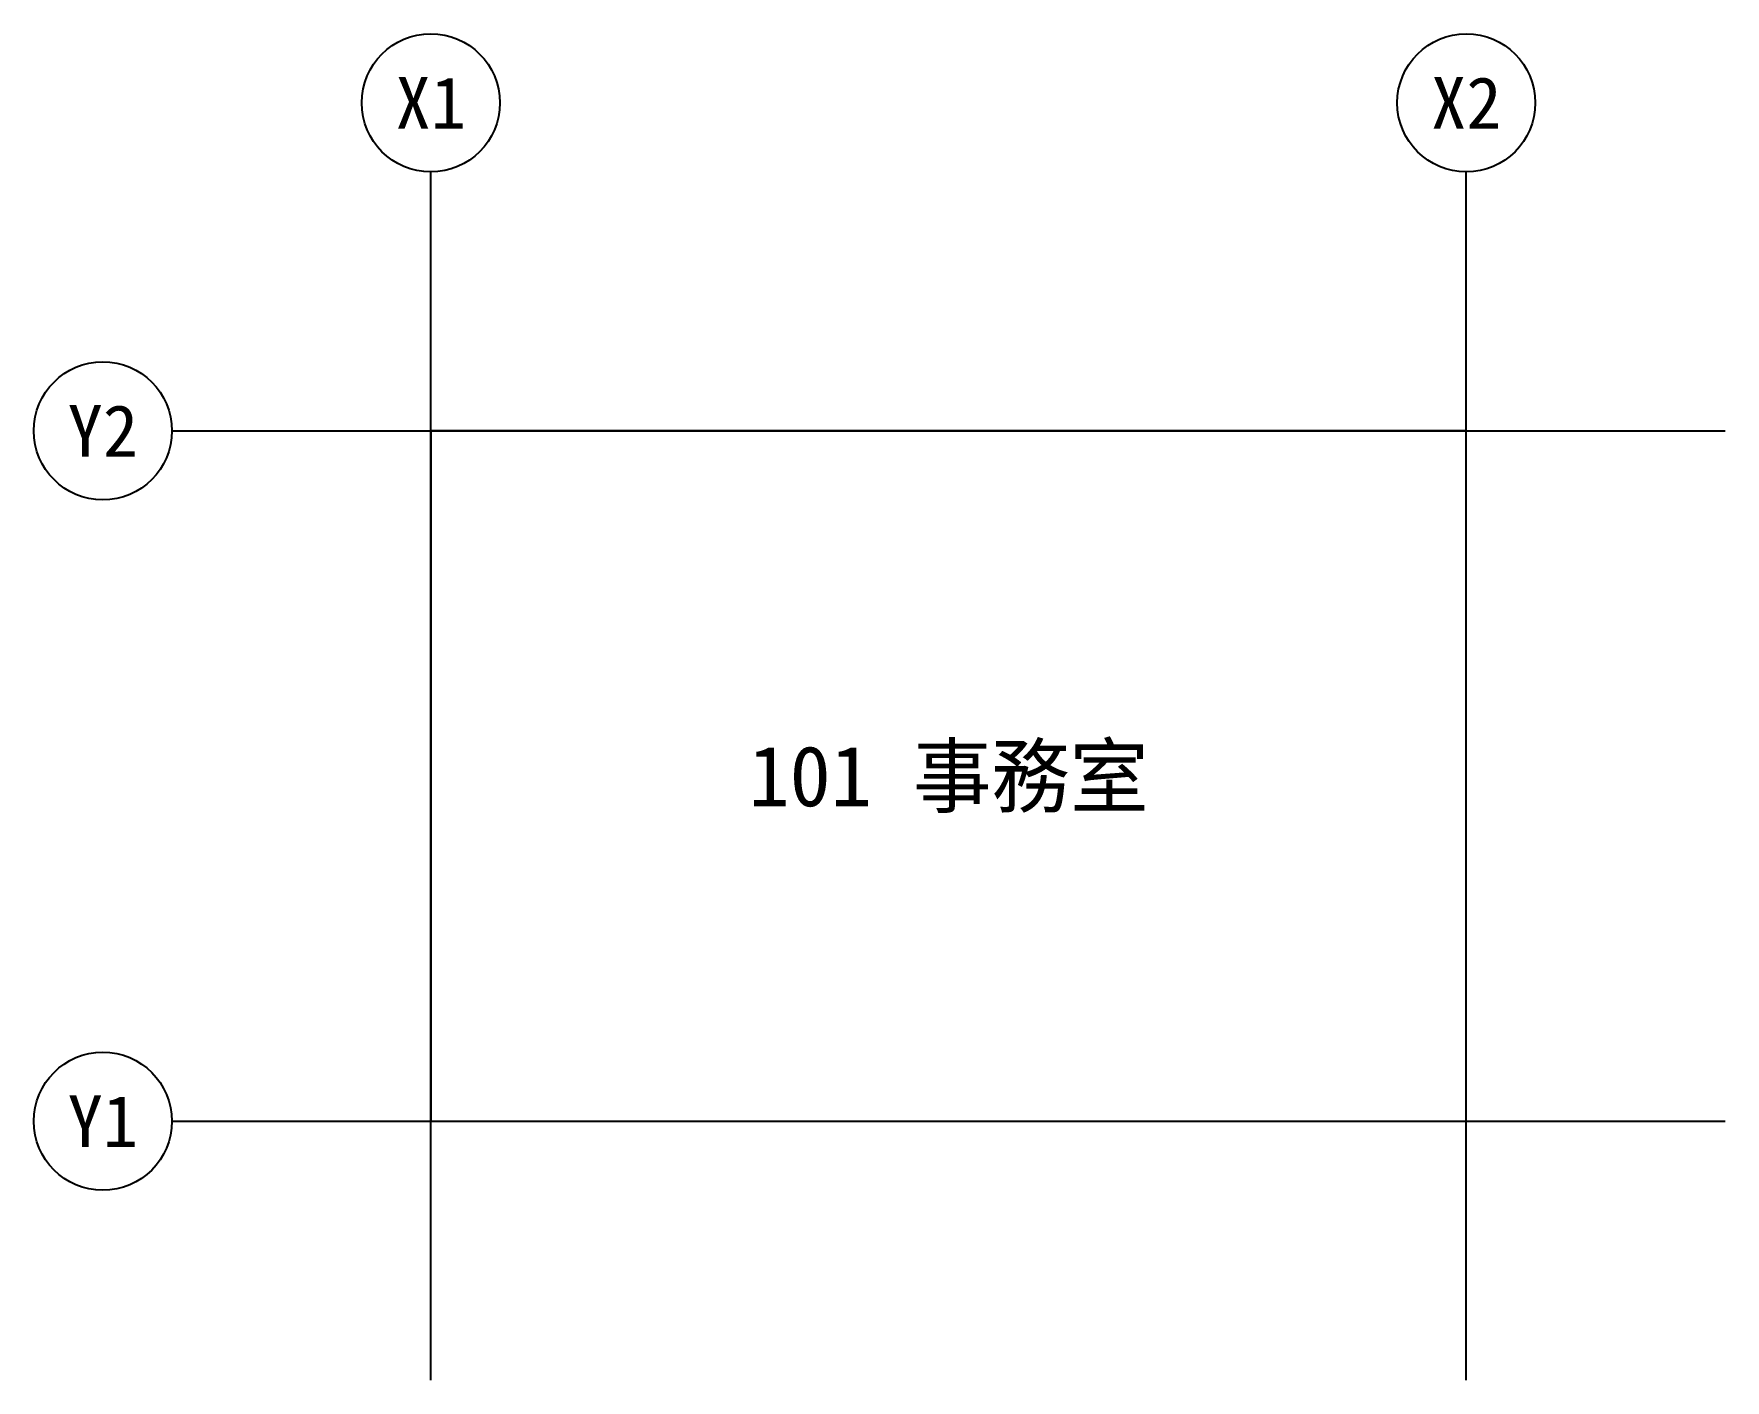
# Model space of a CAD drawing. Extents: x -2300 to 7500, y -1500 to 6300.
import ezdxf
from ezdxf.enums import TextEntityAlignment as Align

# ---------------------------------------------------------------- set-up
doc = ezdxf.new("R2010")
doc.units = 0
doc.linetypes.add('DASHDOT', pattern=[3.556, 2.54, -0.508, 0, -0.508])
for name, color, linetype in [('GRID', 1, 'Continuous'), ('ROOM_BOUNDARY', 3, 'Continuous'), ('ROOM_NAME', 7, 'Continuous'), ('WALL_CENTER', 5, 'Continuous')]:
    doc.layers.add(name, color=color, linetype=linetype)

msp = doc.modelspace()

# ---------------------------------------------------------------- linework, layer by layer
at = {"layer": 'GRID', "linetype": 'DASHDOT'}
for p, q in [((0, -1500), (0, 5500)), ((6000, -1500), (6000, 5500)), ((-1500, 4000), (7500, 4000)), ((-1500, 0), (7500, 0))]:
    msp.add_line(p, q, dxfattribs=at)
at = {"layer": 'GRID'}
for centre in [(0, 5900), (6000, 5900), (-1900, 4000), (-1900, 0)]:
    msp.add_circle(centre, 400, dxfattribs=at)
at = {"layer": 'ROOM_BOUNDARY'}
for p, q in [((6000, 4000), (0, 4000)), ((0, 4000), (0, 0)), ((6000, 0), (6000, 4000)), ((0, 0), (6000, 0))]:
    msp.add_line(p, q, dxfattribs=at)
at = {"layer": 'WALL_CENTER'}
for p, q in [((6000, 4000), (0, 4000)), ((0, 4000), (0, 0)), ((6000, 0), (6000, 4000)), ((0, 0), (6000, 0))]:
    msp.add_line(p, q, dxfattribs=at)

# ---------------------------------------------------------------- texts
at = {"layer": 'GRID'}
for s, p in [('X1', (0, 5900)), ('X2', (6000, 5900)), ('Y2', (-1900, 4000)), ('Y1', (-1900, 0))]:
    msp.add_text(s, height=300, dxfattribs=at).set_placement(p, align=Align.MIDDLE_CENTER)
at = {"layer": 'ROOM_NAME'}
msp.add_text('101 事務室', height=350, dxfattribs=at).set_placement((3000, 2000), align=Align.MIDDLE_CENTER)

doc.saveas('drawing.dxf')
